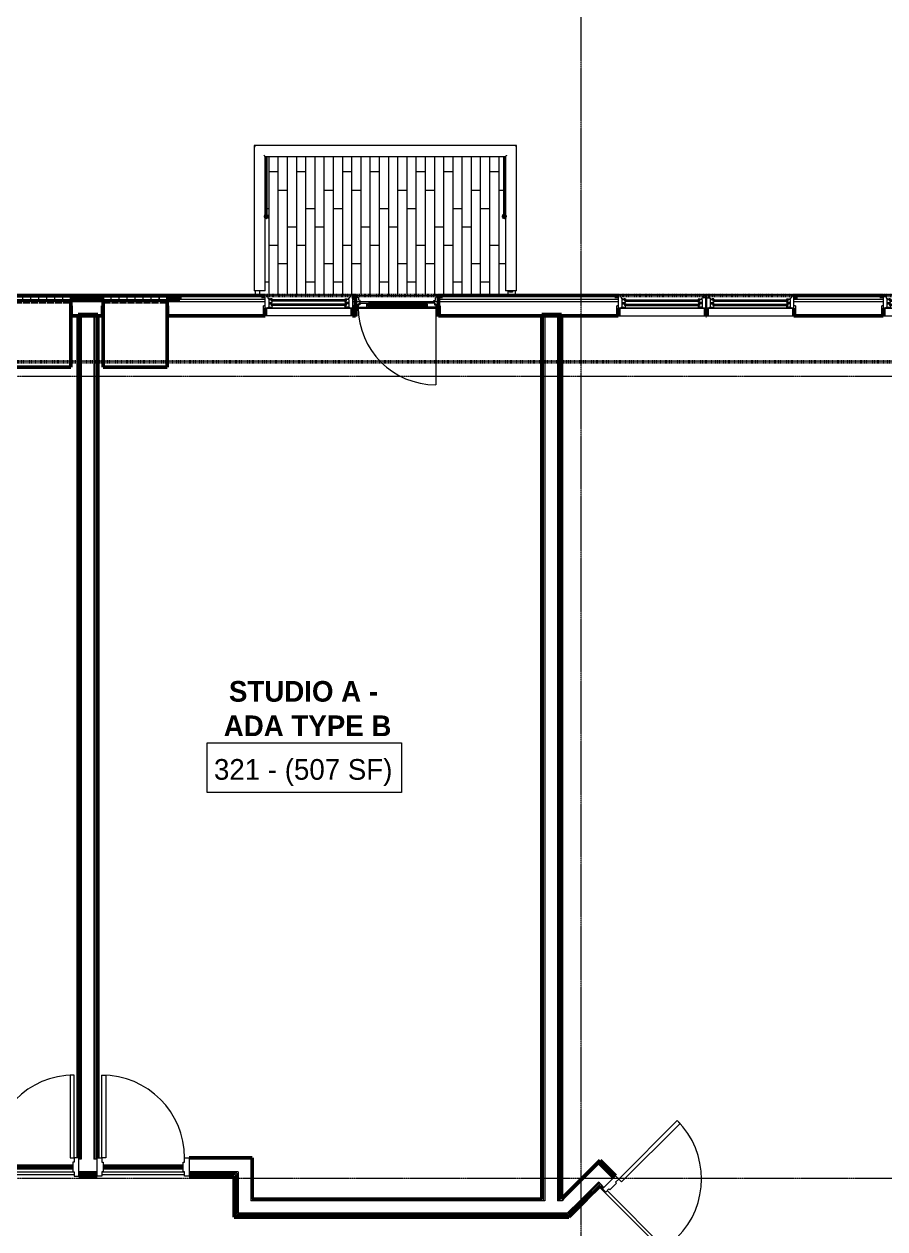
# Model space of a CAD drawing. Header units: inches. Extents: x -4235 to -464, y 9767 to 12463.
# Drawn here: x -2743 to -2368, y 10445 to 10969 of the extents above; entities that cross this region are included whole.
import ezdxf

# ---------------------------------------------------------------- set-up
doc = ezdxf.new("R2010")
doc.units = ezdxf.units.IN
doc.header["$MEASUREMENT"] = 0
doc.linetypes.add('Dash 1_16_', pattern=[0.125, 0.0625, -0.0625])
doc.linetypes.add('Grid Line 1_2_', pattern=[0.875, 0.5, -0.125, 0.125, -0.125])
for name, color, linetype, lineweight in [('0-1', 7, 'Continuous', 5), ('0-2', 90, 'Continuous', 9), ('A-AREA-2', 10, 'Continuous', 70), ('A-AREA-IDEN', 2, 'Continuous', 9), ('A-DOOR-1', 50, 'Continuous', 20), ('A-DOOR-2', 90, 'Continuous', 9), ('A-DOOR-3', 31, 'Continuous', 9), ('A-DOOR-4', 31, 'Continuous', 20), ('A-DOOR-FRAM', 31, 'Continuous', 9), ('A-DOOR-FRAM-1', 50, 'Continuous', 20), ('A-DOOR-FRAM-2', 31, 'Continuous', 20), ('A-DOOR-GLAZ', 31, 'Continuous', 9), ('A-FLOR-3', 192, 'Continuous', 9), ('A-FLOR-HRAL', 11, 'Continuous', 9), ('A-FLOR-PATT-1', 9, 'Continuous', 9), ('A-GENM', 5, 'Continuous', 9), ('A-GENM-3', 5, 'Continuous', 50), ('A-GLAZ-1', 151, 'Continuous', 9), ('A-GLAZ-2', 151, 'Continuous', 20), ('A-GLAZ-3', 151, 'Continuous', 50), ('A-WALL', 113, 'Continuous', 13), ('A-WALL-2', 250, 'Continuous', 13), ('A-WALL-4', 113, 'Continuous', 50), ('A-WALL-5', 113, 'Continuous', 9), ('C-PROP-LINE-1', 91, 'Dash 1_16_', 50), ('I-WALL-1', 7, 'Continuous', 50), ('S-GRID-1', 1, 'Grid Line 1_2_', 9)]:
    doc.layers.add(name, color=color, linetype=linetype, lineweight=lineweight)
doc.styles.add('Century Gothic', font='ufonts.com_century-gothic.ttf', dxfattribs={"height": 9})
doc.styles.add('Century Gothic_B', font='GOTHICB.TTF', dxfattribs={"height": 9})

# ---------------------------------------------------------------- blocks, each defined once
blk = doc.blocks.new('HOLLOW METAL - UNIT DOOR-2191977-BACKGROUND - 3RD FLOOR')
at = {"layer": 'A-DOOR-1'}
for p, q in [((16.25, -4.125), (18, -4.125)), ((16.25, -40.125), (16.25, -4.125)), ((18, -4.125), (18, -40.125)), ((18, -40.125), (16.25, -40.125))]:
    blk.add_line(p, q, dxfattribs=at)
at = {"layer": 'A-DOOR-2'}
blk.add_arc((18, -4.125), 36, 180, 270, dxfattribs=at)
at = {"layer": 'A-DOOR-FRAM-1'}
for p, q in [((-20, 3.875), (-18, 3.875)), ((-20, -4.125), (-20, 3.875)), ((-18, 3.875), (-18, 1.9375)), ((-18, 1.9375), (-17.375, 1.9375)), ((-17.375, 1.9375), (-17.375, -2.1875)), ((17.375, 1.9375), (18, 1.9375)), ((17.375, -2.1875), (17.375, 1.9375)), ((18, 3.875), (20, 3.875)), ((18, 1.9375), (18, 3.875)), ((20, 3.875), (20, -4.125)), ((-18, -4.125), (-20, -4.125)), ((-18, -2.1875), (-18, -4.125)), ((-17.375, -2.1875), (-18, -2.1875)), ((18, -2.1875), (17.375, -2.1875)), ((18, -4.125), (18, -2.1875)), ((20, -4.125), (18, -4.125))]:
    blk.add_line(p, q, dxfattribs=at)
blk = doc.blocks.new('HOLLOW METAL - UNIT DOOR-2191978-BACKGROUND - 3RD FLOOR')
at = {"layer": 'A-DOOR-1'}
for p, q in [((18, 40.125), (16.25, 40.125)), ((16.25, 40.125), (16.25, 4.125)), ((18, 4.125), (18, 40.125)), ((16.25, 4.125), (18, 4.125))]:
    blk.add_line(p, q, dxfattribs=at)
at = {"layer": 'A-DOOR-2'}
blk.add_arc((18, 4.125), 36, 90, 180, dxfattribs=at)
at = {"layer": 'A-DOOR-FRAM-1'}
for p, q in [((-18, 4.125), (-20, 4.125)), ((-20, 4.125), (-20, -3.875)), ((-18, 2.1875), (-18, 4.125)), ((-17.375, 2.1875), (-18, 2.1875)), ((-17.375, -1.9375), (-17.375, 2.1875)), ((18, 2.1875), (17.375, 2.1875)), ((17.375, 2.1875), (17.375, -1.9375)), ((18, 4.125), (18, 2.1875)), ((20, 4.125), (18, 4.125)), ((20, -3.875), (20, 4.125)), ((-20, -3.875), (-18, -3.875)), ((-18, -3.875), (-18, -1.9375)), ((-18, -1.9375), (-17.375, -1.9375)), ((17.375, -1.9375), (18, -1.9375)), ((18, -1.9375), (18, -3.875)), ((18, -3.875), (20, -3.875))]:
    blk.add_line(p, q, dxfattribs=at)
blk = doc.blocks.new('CTR - 1st Phase - Common Walls_rvt-1-BACKGROUND - 3RD FLOOR')
at = {"layer": 'A-AREA-2'}
for p, q in [((-2756.1, 10472.29), (-2721.35, 10472.29)), ((-2708.1, 10472.29), (-2673.35, 10472.29))]:
    blk.add_line(p, q, dxfattribs=at)
at = {"layer": 'A-WALL-2'}
for p, q in [((-2718.35, 10843.14), (-2718.35, 10476.16)), ((-2717.72, 10843.14), (-2717.72, 10476.16)), ((-2712.22, 10843.14), (-2712.22, 10476.16)), ((-2711.72, 10843.14), (-2711.72, 10476.16)), ((-2711.1, 10843.14), (-2711.1, 10476.16)), ((-2516.75, 10843.14), (-2516.75, 10458.16)), ((-2516.12, 10843.14), (-2516.12, 10458.16)), ((-2510.62, 10843.14), (-2510.62, 10458.16)), ((-2510.12, 10843.14), (-2510.12, 10458.16)), ((-2509.5, 10843.14), (-2509.5, 10458.16)), ((-2718.35, 10475.54), (-2718.72, 10475.54)), ((-2718.35, 10476.16), (-2718.35, 10475.54)), ((-2717.72, 10475.54), (-2718.35, 10475.54)), ((-2717.72, 10475.54), (-2718.35, 10475.54)), ((-2717.72, 10476.16), (-2717.72, 10475.54)), ((-2712.22, 10476.16), (-2712.22, 10475.54)), ((-2711.72, 10475.54), (-2712.22, 10475.54)), ((-2711.72, 10475.54), (-2712.22, 10475.54)), ((-2711.72, 10476.16), (-2711.72, 10475.54)), ((-2711.1, 10475.54), (-2711.72, 10475.54)), ((-2711.1, 10475.54), (-2711.72, 10475.54)), ((-2711.1, 10476.16), (-2711.1, 10475.54)), ((-2710.72, 10475.54), (-2711.1, 10475.54)), ((-2643.97, 10475.54), (-2670.72, 10475.54)), ((-2643.97, 10475.54), (-2643.97, 10470.04)), ((-2710.72, 10470.04), (-2718.72, 10470.04)), ((-2710.72, 10469.54), (-2718.72, 10469.54)), ((-2649.47, 10470.04), (-2670.72, 10470.04)), ((-2649.97, 10469.54), (-2670.72, 10469.54)), ((-2649.97, 10469.54), (-2649.97, 10468.91)), ((-2649.47, 10470.04), (-2649.47, 10469.54)), ((-2649.47, 10469.54), (-2649.47, 10468.41)), ((-2643.97, 10470.04), (-2643.97, 10468.41)), ((-2507.95, 10458.16), (-2497.02, 10469.09)), ((-2497.02, 10469.09), (-2496.58, 10469.53)), ((-2496.58, 10469.53), (-2492.69, 10473.42)), ((-2492.69, 10473.42), (-2492.34, 10473.77)), ((-2486.5, 10467.23), (-2492.69, 10473.42)), ((-2492.34, 10473.77), (-2491.9, 10474.21)), ((-2486.15, 10467.58), (-2492.34, 10473.77)), ((-2485.71, 10468.03), (-2491.9, 10474.21)), ((-2710.72, 10468.91), (-2718.72, 10468.91)), ((-2650.6, 10468.91), (-2670.72, 10468.91)), ((-2650.6, 10468.91), (-2650.6, 10468.41)), ((-2650.6, 10468.41), (-2650.6, 10450.91)), ((-2649.97, 10468.91), (-2649.97, 10468.41)), ((-2649.97, 10468.41), (-2649.97, 10451.54)), ((-2649.47, 10468.41), (-2649.47, 10452.04)), ((-2643.97, 10468.41), (-2643.97, 10457.54)), ((-2500.17, 10458.16), (-2493.13, 10465.2)), ((-2499.46, 10458.16), (-2492.78, 10464.84)), ((-2498.58, 10458.16), (-2492.34, 10464.4)), ((-2493.13, 10465.2), (-2492.69, 10465.64)), ((-2492.78, 10464.84), (-2492.34, 10465.29)), ((-2492.34, 10465.29), (-2492.69, 10465.64)), ((-2492.69, 10465.64), (-2492.34, 10465.29)), ((-2491.9, 10464.84), (-2492.34, 10465.29)), ((-2492.34, 10465.29), (-2491.9, 10464.84)), ((-2492.34, 10464.4), (-2491.9, 10464.84)), ((-2490.39, 10463.34), (-2491.9, 10464.84)), ((-2643.35, 10457.54), (-2643.97, 10457.54)), ((-2516.75, 10457.54), (-2643.35, 10457.54)), ((-2516.75, 10458.16), (-2516.75, 10457.54)), ((-2516.12, 10457.54), (-2516.75, 10457.54)), ((-2516.12, 10457.54), (-2516.75, 10457.54)), ((-2516.12, 10458.16), (-2516.12, 10457.54)), ((-2510.62, 10458.16), (-2510.62, 10457.54)), ((-2510.12, 10457.54), (-2510.62, 10457.54)), ((-2510.12, 10457.54), (-2510.62, 10457.54)), ((-2510.12, 10458.16), (-2510.12, 10457.54)), ((-2509.5, 10457.54), (-2510.12, 10457.54)), ((-2509.5, 10457.54), (-2510.12, 10457.54)), ((-2509.5, 10458.16), (-2509.5, 10457.54)), ((-2508.57, 10457.54), (-2509.5, 10457.54)), ((-2507.95, 10458.16), (-2508.57, 10457.54)), ((-2500.79, 10457.54), (-2506.29, 10452.04)), ((-2499.46, 10458.16), (-2505.59, 10452.04)), ((-2498.58, 10458.16), (-2505.2, 10451.54)), ((-2500.17, 10458.16), (-2500.79, 10457.54)), ((-2649.97, 10450.91), (-2650.6, 10450.91)), ((-2649.47, 10451.54), (-2649.97, 10451.54)), ((-2643.35, 10450.91), (-2649.97, 10450.91)), ((-2643.97, 10452.04), (-2649.47, 10452.04)), ((-2643.35, 10451.54), (-2649.47, 10451.54)), ((-2643.35, 10452.04), (-2643.97, 10452.04)), ((-2506.29, 10452.04), (-2643.35, 10452.04)), ((-2506.09, 10451.54), (-2643.35, 10451.54)), ((-2505.83, 10450.91), (-2643.35, 10450.91)), ((-2505.59, 10452.04), (-2506.09, 10451.54)), ((-2505.2, 10451.54), (-2505.83, 10450.91))]:
    blk.add_line(p, q, dxfattribs=at)
at = {"layer": 'I-WALL-1'}
for p, q in [((-2710.47, 10843.14), (-2718.97, 10843.14)), ((-2718.97, 10843.14), (-2718.97, 10476.16)), ((-2710.47, 10476.16), (-2710.47, 10843.14)), ((-2508.87, 10843.14), (-2517.37, 10843.14)), ((-2517.37, 10843.14), (-2517.37, 10458.16)), ((-2508.87, 10458.16), (-2508.87, 10843.14)), ((-2643.35, 10476.16), (-2670.72, 10476.16)), ((-2643.35, 10475.54), (-2643.35, 10476.16)), ((-2643.35, 10468.41), (-2643.35, 10475.54)), ((-2492.34, 10474.66), (-2497.46, 10469.53)), ((-2491.98, 10475.01), (-2492.34, 10474.66)), ((-2485.36, 10468.38), (-2491.98, 10475.01)), ((-2497.46, 10469.53), (-2508.83, 10458.16)), ((-2718.72, 10468.41), (-2710.72, 10468.41)), ((-2670.72, 10468.41), (-2651.1, 10468.41)), ((-2651.1, 10468.41), (-2651.1, 10450.41)), ((-2643.35, 10458.16), (-2643.35, 10468.41)), ((-2497.87, 10458.16), (-2491.98, 10464.05)), ((-2491.98, 10464.05), (-2490.84, 10462.9)), ((-2517.37, 10458.16), (-2643.35, 10458.16)), ((-2508.83, 10458.16), (-2508.87, 10458.16)), ((-2505.12, 10450.91), (-2497.87, 10458.16)), ((-2651.1, 10450.41), (-2650.6, 10450.41)), ((-2650.6, 10450.41), (-2643.35, 10450.41)), ((-2643.35, 10450.41), (-2505.62, 10450.41)), ((-2505.62, 10450.41), (-2505.12, 10450.91))]:
    blk.add_line(p, q, dxfattribs=at)
at = {"layer": '0-2'}
blk.add_blockref('HOLLOW METAL - UNIT DOOR-2191978-BACKGROUND - 3RD FLOOR', (-2738.72, 10472.04), dxfattribs=at)
for p, rotation in [((-2690.72, 10472.04), 180), ((-2474.13, 10451.32), 134.9999999999909)]:
    blk.add_blockref('HOLLOW METAL - UNIT DOOR-2191977-BACKGROUND - 3RD FLOOR', p, dxfattribs=dict(at, rotation=rotation))
blk = doc.blocks.new('Door-Inswing-Andersen-400_Series-Single - 3_ 0-1_8_ x 6_ 7-1_2_ - 3rd floor-V1-BACKGROUND - 3RD FLOOR')
at = {"layer": 'A-DOOR-3'}
blk.add_line((16.87, -0.66), (16.87, -34.41), dxfattribs=at)
blk.add_arc((16.87, -0.66), 33.75, 180, 270, dxfattribs=at)
at = {"layer": 'A-DOOR-4'}
for p, q in [((-16.26, 0.42), (-16.87, 0.41)), ((-16.87, 0.41), (-16.87, -0.66)), ((-16.26, 1.06), (-16.26, 0.42)), ((-16.26, 1.06), (-12.44, 1.06)), ((-13.19, 0.66), (-12.44, 0.66)), ((-13.19, -0.66), (-13.19, 0.66)), ((-12.44, 0.75), (-12.47, 1.06)), ((12.44, 1.06), (-12.44, 1.06)), ((-12.44, 0.66), (-12.44, 0.75)), ((16.26, 1.06), (12.44, 1.06)), ((12.44, 0.75), (12.47, 1.06)), ((12.44, 0.66), (12.44, 0.75)), ((13.19, 0.66), (12.44, 0.66)), ((13.19, -0.66), (13.19, 0.66)), ((16.26, 1.06), (16.26, 0.42)), ((16.26, 0.42), (16.87, 0.41)), ((16.87, 0.41), (16.87, -0.66)), ((-16.87, -0.66), (-12.44, -0.66)), ((-12.44, -0.09), (-13.19, -0.09)), ((-13.19, -0.59), (-12.67, -0.59)), ((-13.19, -0.66), (-13.19, -0.59)), ((-12.67, -0.59), (-12.47, -0.34)), ((-12.47, -0.34), (-12.44, -0.16)), ((-12.44, -0.16), (-12.44, -0.09)), ((12.44, -0.66), (-12.44, -0.66)), ((12.44, -0.09), (13.19, -0.09)), ((12.44, -0.16), (12.44, -0.09)), ((12.47, -0.34), (12.44, -0.16)), ((16.87, -0.66), (12.44, -0.66)), ((12.67, -0.59), (12.47, -0.34)), ((13.19, -0.59), (12.67, -0.59)), ((13.19, -0.66), (13.19, -0.59))]:
    blk.add_line(p, q, dxfattribs=at)
at = {"layer": 'A-DOOR-FRAM'}
for p, q in [((-17.31, -1.13), (-17.94, -1.13)), ((-17.94, -1.13), (-17.94, -4.44)), ((-17.94, -4.44), (-17.31, -4.44)), ((-17.31, -4.44), (-17.31, -1.13)), ((17.94, -1.13), (17.31, -1.13)), ((17.31, -1.13), (17.31, -4.44)), ((17.31, -4.44), (17.94, -4.44)), ((17.94, -4.44), (17.94, -1.13))]:
    blk.add_line(p, q, dxfattribs=at)
at = {"layer": 'A-DOOR-FRAM-2'}
for p, q in [((-19.69, 3.44), (-18.06, 3.44)), ((-18.06, 4.75), (-18.06, -1.13)), ((-18.06, 4.75), (-17.03, 4.75)), ((-17.03, 3.63), (-17.03, 4.75)), ((-16.69, 3.39), (-17.03, 3.63)), ((-17.03, 0.66), (-16.45, 0.66)), ((-17.03, -1.13), (-17.03, 0.66)), ((-16.69, 2.39), (-16.69, 3.39)), ((-16, 2.23), (-16.69, 2.39)), ((-16.45, 0.66), (-16.45, 1.09)), ((-16.45, 1.09), (-16, 1.09)), ((-16, 1.09), (-16, 2.23)), ((16, 2.23), (16.69, 2.39)), ((16, 1.09), (16, 2.23)), ((16.45, 1.09), (16, 1.09)), ((16.45, 0.66), (16.45, 1.09)), ((17.03, 0.66), (16.45, 0.66)), ((16.69, 3.39), (17.03, 3.63)), ((16.69, 2.39), (16.69, 3.39)), ((17.03, 3.63), (17.03, 4.75)), ((18.06, 4.75), (17.03, 4.75)), ((17.03, -1.13), (17.03, 0.66)), ((18.06, 4.75), (18.06, -1.13)), ((19.69, 3.44), (18.06, 3.44)), ((-18.06, -1.13), (-17.94, -1.13)), ((-17.69, -1.13), (-18.06, -1.13)), ((-18.06, -1.13), (-17.03, -1.13)), ((-17.31, -1.13), (17.31, -1.13)), ((18.06, -1.13), (17.03, -1.13)), ((17.94, -1.13), (18.06, -1.13))]:
    blk.add_line(p, q, dxfattribs=at)
at = {"layer": 'A-DOOR-GLAZ'}
for p, q in [((-12.44, 0.5), (-13.19, 0.5)), ((-13.19, 0.06), (-12.44, 0.06)), ((-12.98, 0.5), (-12.98, 0.06)), ((12.44, 0.66), (-12.44, 0.66)), ((12.44, 0.5), (-12.44, 0.5)), ((12.44, 0.06), (-12.44, 0.06)), ((12.44, 0.5), (13.19, 0.5)), ((13.19, 0.06), (12.44, 0.06)), ((12.98, 0.5), (12.98, 0.06)), ((12.44, -0.09), (-12.44, -0.09))]:
    blk.add_line(p, q, dxfattribs=at)
blk = doc.blocks.new('Window-Double_Hung-Andersen-400_Series-Tilt_Wash - DOUBLE HUNG - COTTAGE - 3RD FLOOR-2888224-BACKGROUND - 3RD FLOOR')
at = {"layer": 'A-GLAZ-1'}
for p, q in [((-16.29, 2.5), (-15.7, 2.5)), ((-16.29, 2.12), (-15.7, 2.12)), ((-16.29, 0.56), (-15.7, 0.56)), ((-16.29, 0.19), (-15.7, 0.19)), ((-15.82, 2.5), (-15.82, 2.12)), ((-15.82, 0.56), (-15.82, 0.19)), ((-15.7, 2.62), (15.7, 2.62)), ((-15.7, 2.5), (15.7, 2.5)), ((-15.7, 2.12), (15.7, 2.12)), ((-15.7, 2), (15.7, 2)), ((-15.7, 0.69), (15.7, 0.69)), ((-15.7, 0.56), (15.7, 0.56)), ((-15.7, 0.19), (15.7, 0.19)), ((-15.7, 0.06), (15.7, 0.06)), ((16.29, 2.5), (15.7, 2.5)), ((16.29, 2.12), (15.7, 2.12)), ((16.29, 0.56), (15.7, 0.56)), ((16.29, 0.19), (15.7, 0.19)), ((15.82, 2.5), (15.82, 2.12)), ((15.82, 0.56), (15.82, 0.19)), ((-19.01, -2.44), (-18.95, -2.44)), ((-18.95, -3.94), (-19.01, -3.94)), ((18.95, -1.06), (-18.95, -1.06)), ((-18.95, -1.06), (-18.95, -4.44)), ((-18.95, -4.44), (18.95, -4.44)), ((-18.32, -1.06), (-18.32, -4.44)), ((18.32, -1.06), (18.32, -4.44)), ((18.95, -4.44), (18.95, -1.06)), ((18.95, -2.44), (19.01, -2.44)), ((19.01, -3.94), (18.95, -3.94))]:
    blk.add_line(p, q, dxfattribs=at)
at = {"layer": 'A-GLAZ-2'}
for p, q in [((-19.01, 3.44), (-20.51, 3.44)), ((19.01, 4.81), (-19.01, 4.81)), ((-19.01, 4.81), (-19.01, -1.06)), ((-18.2, 4.81), (-18.2, 4)), ((-18.2, 4), (-17.92, 4)), ((-17.92, 4), (-17.61, 3.19)), ((-17.61, 3.19), (-17.14, 3.19)), ((-17.42, 2.75), (-16.57, 2.75)), ((-17.42, 2.75), (-17.42, -0.56)), ((-17.42, 1.37), (-15.86, 1.37)), ((-17.42, 0.81), (-16.57, 0.81)), ((-17.14, 3.19), (-17.14, 2.75)), ((-15.86, 2.97), (-16.57, 2.97)), ((-16.57, 2.62), (-16.57, 2.97)), ((-15.7, 2.62), (-16.57, 2.62)), ((-15.86, 1.03), (-16.57, 1.03)), ((-16.57, 0.69), (-16.57, 1.03)), ((-15.7, 0.69), (-16.57, 0.69)), ((-16.29, 2.62), (-16.29, 2)), ((-15.7, 2), (-16.29, 2)), ((-16.29, 0.69), (-16.29, 0.06)), ((-15.7, 0.06), (-16.29, 0.06)), ((-15.86, 2.97), (-15.7, 2.62)), ((-15.86, 1.37), (-15.7, 2)), ((-15.86, 1.03), (-15.7, 0.69)), ((-15.86, -0.56), (-15.7, 0.06)), ((15.86, 2.97), (15.7, 2.62)), ((15.7, 2.62), (16.57, 2.62)), ((15.7, 2), (16.29, 2)), ((15.86, 1.37), (15.7, 2)), ((15.86, 1.03), (15.7, 0.69)), ((15.7, 0.69), (16.57, 0.69)), ((15.7, 0.06), (16.29, 0.06)), ((15.86, -0.56), (15.7, 0.06)), ((15.86, 2.97), (16.57, 2.97)), ((17.42, 1.37), (15.86, 1.37)), ((15.86, 1.03), (16.57, 1.03)), ((16.29, 2.62), (16.29, 2)), ((16.29, 0.69), (16.29, 0.06)), ((16.57, 2.62), (16.57, 2.97)), ((17.42, 2.75), (16.57, 2.75)), ((16.57, 0.69), (16.57, 1.03)), ((17.42, 0.81), (16.57, 0.81)), ((17.14, 3.19), (17.14, 2.75)), ((17.61, 3.19), (17.14, 3.19)), ((17.42, 2.75), (17.42, -0.56)), ((17.92, 4), (17.61, 3.19)), ((18.2, 4), (17.92, 4)), ((18.2, 4.81), (18.2, 4)), ((19.01, -1.06), (19.01, 4.81)), ((19.01, 3.44), (20.51, 3.44)), ((-19.01, -1.06), (19.01, -1.06)), ((-17.67, -0.78), (-18, -1.06)), ((-17.67, -0.78), (-17.67, -0.56)), ((-17.67, -0.56), (-15.86, -0.56)), ((17.67, -0.56), (15.86, -0.56)), ((17.67, -0.78), (17.67, -0.56)), ((17.67, -0.78), (18, -1.06))]:
    blk.add_line(p, q, dxfattribs=at)
blk = doc.blocks.new('Window-Double_Hung-Andersen-400_Series-Tilt_Wash - DOUBLE HUNG - COTTAGE - 3RD FLOOR-2888547-BACKGROUND - 3RD FLOOR')
at = {"layer": 'A-GLAZ-1'}
for p, q in [((-19.01, 3.94), (-18.95, 3.94)), ((-18.95, 2.44), (-19.01, 2.44)), ((-18.95, 4.44), (18.95, 4.44)), ((-18.95, 1.06), (-18.95, 4.44)), ((18.95, 1.06), (-18.95, 1.06)), ((-18.32, 1.06), (-18.32, 4.44)), ((18.32, 1.06), (18.32, 4.44)), ((18.95, 4.44), (18.95, 1.06)), ((18.95, 3.94), (19.01, 3.94)), ((19.01, 2.44), (18.95, 2.44)), ((-16.29, -0.19), (-15.7, -0.19)), ((-16.29, -0.56), (-15.7, -0.56)), ((-16.29, -2.13), (-15.7, -2.13)), ((-16.29, -2.5), (-15.7, -2.5)), ((-15.82, -0.56), (-15.82, -0.19)), ((-15.82, -2.5), (-15.82, -2.13)), ((-15.7, -0.06), (15.7, -0.06)), ((-15.7, -0.19), (15.7, -0.19)), ((-15.7, -0.56), (15.7, -0.56)), ((-15.7, -0.69), (15.7, -0.69)), ((-15.7, -2), (15.7, -2)), ((-15.7, -2.13), (15.7, -2.13)), ((-15.7, -2.5), (15.7, -2.5)), ((-15.7, -2.63), (15.7, -2.63)), ((16.29, -0.19), (15.7, -0.19)), ((16.29, -0.56), (15.7, -0.56)), ((16.29, -2.13), (15.7, -2.13)), ((16.29, -2.5), (15.7, -2.5)), ((15.82, -0.56), (15.82, -0.19)), ((15.82, -2.5), (15.82, -2.13))]:
    blk.add_line(p, q, dxfattribs=at)
at = {"layer": 'A-GLAZ-2'}
for p, q in [((-19.01, 1.06), (19.01, 1.06)), ((-19.01, -4.81), (-19.01, 1.06)), ((-17.67, 0.78), (-18, 1.06)), ((-17.67, 0.78), (-17.67, 0.56)), ((-17.67, 0.56), (-15.86, 0.56)), ((-17.42, -2.75), (-17.42, 0.56)), ((-15.86, 0.56), (-15.7, -0.06)), ((15.86, 0.56), (15.7, -0.06)), ((17.67, 0.56), (15.86, 0.56)), ((17.42, -2.75), (17.42, 0.56)), ((17.67, 0.78), (18, 1.06)), ((17.67, 0.78), (17.67, 0.56)), ((19.01, 1.06), (19.01, -4.81)), ((-19.01, -3.44), (-20.51, -3.44)), ((19.01, -4.81), (-19.01, -4.81)), ((-18.2, -4), (-17.92, -4)), ((-18.2, -4.81), (-18.2, -4)), ((-17.92, -4), (-17.61, -3.19)), ((-17.61, -3.19), (-17.14, -3.19)), ((-17.42, -0.81), (-16.57, -0.81)), ((-17.42, -1.38), (-15.86, -1.38)), ((-17.42, -2.75), (-16.57, -2.75)), ((-17.14, -3.19), (-17.14, -2.75)), ((-16.57, -0.69), (-16.57, -1.03)), ((-15.7, -0.69), (-16.57, -0.69)), ((-15.86, -1.03), (-16.57, -1.03)), ((-16.57, -2.63), (-16.57, -2.97)), ((-15.7, -2.63), (-16.57, -2.63)), ((-15.86, -2.97), (-16.57, -2.97)), ((-16.29, -0.69), (-16.29, -0.06)), ((-15.7, -0.06), (-16.29, -0.06)), ((-16.29, -2.63), (-16.29, -2)), ((-15.7, -2), (-16.29, -2)), ((-15.86, -1.03), (-15.7, -0.69)), ((-15.86, -1.38), (-15.7, -2)), ((-15.86, -2.97), (-15.7, -2.63)), ((15.7, -0.06), (16.29, -0.06)), ((15.86, -1.03), (15.7, -0.69)), ((15.7, -0.69), (16.57, -0.69)), ((15.86, -1.38), (15.7, -2)), ((15.7, -2), (16.29, -2)), ((15.86, -2.97), (15.7, -2.63)), ((15.7, -2.63), (16.57, -2.63)), ((15.86, -1.03), (16.57, -1.03)), ((17.42, -1.38), (15.86, -1.38)), ((15.86, -2.97), (16.57, -2.97)), ((16.29, -0.69), (16.29, -0.06)), ((16.29, -2.63), (16.29, -2)), ((16.57, -0.69), (16.57, -1.03)), ((17.42, -0.81), (16.57, -0.81)), ((16.57, -2.63), (16.57, -2.97)), ((17.42, -2.75), (16.57, -2.75)), ((17.14, -3.19), (17.14, -2.75)), ((17.61, -3.19), (17.14, -3.19)), ((17.92, -4), (17.61, -3.19)), ((18.2, -4), (17.92, -4)), ((18.2, -4.81), (18.2, -4)), ((19.01, -3.44), (20.51, -3.44))]:
    blk.add_line(p, q, dxfattribs=at)
blk = doc.blocks.new('Perforated Panel at Magic-Pak - hvac panel - 3rd floor-2505075-BACKGROUND - 3RD FLOOR')
at = {"layer": 'A-GLAZ-3'}
for p, q in [((19.01, 4.44), (-19.01, 4.44)), ((-19.01, 4.37), (19.01, 4.37))]:
    blk.add_line(p, q, dxfattribs=at)
blk = doc.blocks.new('V-Series_EWC4_SPVU_RFA_2015 - 2ND AND 3RD FLOOR-2226480-BACKGROUND - 3RD FLOOR')
at = {"layer": 'A-GENM'}
for p, q in [((-3858.97, 11733.36), (-3858.97, 11736.15)), ((-3858.97, 11729.87), (-3858.97, 11732.86)), ((-3858.97, 11726.39), (-3858.97, 11729.37)), ((-3858.97, 11722.9), (-3858.97, 11725.89)), ((-3858.97, 11719.42), (-3858.97, 11722.4)), ((-3858.97, 11715.93), (-3858.97, 11718.92)), ((-3858.97, 11712.45), (-3858.97, 11715.43)), ((-3858.97, 11709.15), (-3858.97, 11711.95))]:
    blk.add_line(p, q, dxfattribs=at)
at = {"layer": 'A-GENM-3'}
for p, q in [((-3829.54, 11736.59), (-3858.97, 11736.59)), ((-3858.97, 11736.59), (-3858.97, 11736.15)), ((-3858.97, 11736.15), (-3857.97, 11736.15)), ((-3857.97, 11733.36), (-3858.97, 11733.36)), ((-3858.97, 11733.36), (-3858.97, 11732.86)), ((-3858.97, 11732.86), (-3857.97, 11732.86)), ((-3857.97, 11736.15), (-3857.97, 11733.36)), ((-3857.97, 11732.86), (-3857.97, 11729.87)), ((-3829.54, 11708.71), (-3829.54, 11736.59)), ((-3857.97, 11729.87), (-3858.97, 11729.87)), ((-3858.97, 11729.87), (-3858.97, 11729.37)), ((-3858.97, 11729.37), (-3857.97, 11729.37)), ((-3857.97, 11729.37), (-3857.97, 11726.39)), ((-3857.97, 11726.39), (-3858.97, 11726.39)), ((-3858.97, 11726.39), (-3858.97, 11725.89)), ((-3858.97, 11725.89), (-3857.97, 11725.89)), ((-3857.97, 11722.9), (-3858.97, 11722.9)), ((-3858.97, 11722.9), (-3858.97, 11722.4)), ((-3858.97, 11722.4), (-3857.97, 11722.4)), ((-3857.97, 11725.89), (-3857.97, 11722.9)), ((-3857.97, 11722.4), (-3857.97, 11719.42)), ((-3857.97, 11719.42), (-3858.97, 11719.42)), ((-3858.97, 11719.42), (-3858.97, 11718.92)), ((-3858.97, 11718.92), (-3857.97, 11718.92)), ((-3857.97, 11718.92), (-3857.97, 11715.93)), ((-3857.97, 11715.93), (-3858.97, 11715.93)), ((-3858.97, 11715.93), (-3858.97, 11715.43)), ((-3858.97, 11715.43), (-3857.97, 11715.43)), ((-3857.97, 11712.45), (-3858.97, 11712.45)), ((-3858.97, 11712.45), (-3858.97, 11711.95)), ((-3858.97, 11711.95), (-3857.97, 11711.95)), ((-3857.97, 11715.43), (-3857.97, 11712.45)), ((-3857.97, 11711.95), (-3857.97, 11709.15)), ((-3857.97, 11709.15), (-3858.97, 11709.15)), ((-3858.97, 11709.15), (-3858.97, 11708.71)), ((-3858.97, 11708.71), (-3829.54, 11708.71))]:
    blk.add_line(p, q, dxfattribs=at)
blk = doc.blocks.new('Railing - Baluster_01-2700443-BACKGROUND - 3RD FLOOR')
at = {"layer": 'A-FLOR-HRAL'}
for p, q in [((-0.59, 1.18), (0.59, 1.18)), ((-0.59, 0.59), (-0.59, 1.18)), ((0.59, 1.18), (0.59, 0.59))]:
    blk.add_line(p, q, dxfattribs=at)
blk = doc.blocks.new('Railing - Railing-2572432-BACKGROUND - 3RD FLOOR')
at = {"layer": 'A-FLOR-HRAL'}
for p, q in [((-2528.41, 10916.64), (-2642.46, 10916.64)), ((-2642.46, 10916.64), (-2642.46, 10853.39)), ((-2528.41, 10853.39), (-2528.41, 10916.64)), ((-2637.74, 10911.91), (-2533.14, 10911.91)), ((-2637.74, 10853.39), (-2637.74, 10911.91)), ((-2533.14, 10911.91), (-2533.14, 10853.39)), ((-2641.99, 10853.39), (-2642.46, 10853.39)), ((-2638.21, 10853.39), (-2641.99, 10853.39)), ((-2637.74, 10853.39), (-2638.21, 10853.39)), ((-2532.66, 10853.39), (-2533.14, 10853.39)), ((-2528.88, 10853.39), (-2532.66, 10853.39)), ((-2528.41, 10853.39), (-2528.88, 10853.39))]:
    blk.add_line(p, q, dxfattribs=at)
for points, knots in [([(-2642.46, 10916.64), (-2642.46, 10916.64), (-2642.45, 10916.63), (-2642.43, 10916.6), (-2642.4, 10916.58), (-2642.37, 10916.55), (-2642.34, 10916.52), (-2642.32, 10916.49), (-2642.28, 10916.46), (-2642.23, 10916.41), (-2642.2, 10916.38), (-2642.16, 10916.34), (-2642.09, 10916.27), (-2642.03, 10916.21), (-2641.99, 10916.17)], [0, 0, 0, 0, 0.166667, 0.25, 0.333333, 0.416667, 0.458333, 0.5, 0.583333, 0.666667, 0.708333, 0.75, 0.833333, 1, 1, 1, 1]), ([(-2528.41, 10916.64), (-2528.41, 10916.64), (-2528.42, 10916.63), (-2528.45, 10916.6), (-2528.47, 10916.58), (-2528.5, 10916.55), (-2528.53, 10916.52), (-2528.56, 10916.49), (-2528.6, 10916.46), (-2528.64, 10916.41), (-2528.67, 10916.38), (-2528.71, 10916.34), (-2528.78, 10916.27), (-2528.84, 10916.21), (-2528.88, 10916.17)], [0, 0, 0, 0, 0.166667, 0.25, 0.333333, 0.416667, 0.458333, 0.5, 0.583333, 0.666667, 0.708333, 0.75, 0.833333, 1, 1, 1, 1]), ([(-2638.21, 10912.39), (-2638.17, 10912.35), (-2638.11, 10912.28), (-2638.03, 10912.21), (-2637.98, 10912.16), (-2637.95, 10912.12), (-2637.91, 10912.09), (-2637.88, 10912.06), (-2637.85, 10912.03), (-2637.83, 10912.01), (-2637.8, 10911.98), (-2637.77, 10911.95), (-2637.74, 10911.92), (-2637.74, 10911.91), (-2637.74, 10911.91)], [0, 0, 0, 0, 0.166667, 0.25, 0.333333, 0.375, 0.416667, 0.5, 0.541667, 0.583333, 0.666667, 0.75, 0.833333, 1, 1, 1, 1]), ([(-2532.66, 10912.39), (-2532.7, 10912.35), (-2532.77, 10912.28), (-2532.84, 10912.21), (-2532.89, 10912.16), (-2532.93, 10912.12), (-2532.96, 10912.09), (-2532.99, 10912.06), (-2533.02, 10912.03), (-2533.04, 10912.01), (-2533.07, 10911.98), (-2533.1, 10911.95), (-2533.13, 10911.92), (-2533.14, 10911.92), (-2533.14, 10911.91)], [0, 0, 0, 0, 0.166667, 0.25, 0.333333, 0.375, 0.416667, 0.5, 0.541667, 0.583333, 0.666667, 0.75, 0.833333, 1, 1, 1, 1])]:
    blk.add_open_spline(points, degree=3, knots=knots, dxfattribs=at)
at = {"rotation": 180}
blk.add_blockref('Railing - Baluster_01-2700443-BACKGROUND - 3RD FLOOR', (-2530.77, 10853.98), dxfattribs=at)
blk = doc.blocks.new('Walls 103 - Walls 1-2572478-BACKGROUND - 3RD FLOOR')
at = {"layer": 'A-WALL-4', "flags": 128}
for points in [[(-2533.32, 10885.82), (-2533.33, 10885.92), (-2533.36, 10886.02), (-2533.41, 10886.1), (-2533.48, 10886.17), (-2533.56, 10886.22), (-2533.65, 10886.25), (-2533.74, 10886.25), (-2533.83, 10886.22), (-2533.91, 10886.17), (-2533.97, 10886.1), (-2534.03, 10886.02), (-2534.06, 10885.92), (-2534.07, 10885.82)], [(-2534.07, 10885.82), (-2534.06, 10885.71), (-2534.03, 10885.62), (-2533.97, 10885.53), (-2533.91, 10885.46), (-2533.83, 10885.41), (-2533.74, 10885.39), (-2533.65, 10885.39), (-2533.56, 10885.41), (-2533.48, 10885.46), (-2533.41, 10885.53), (-2533.36, 10885.62), (-2533.33, 10885.71), (-2533.32, 10885.82)]]:
    blk.add_lwpolyline(points, dxfattribs=at)
at = {"layer": 'A-WALL-5'}
for p, q in [((-2534.07, 10911.92), (-2534.07, 10885.82)), ((-2533.32, 10885.82), (-2533.32, 10911.92))]:
    blk.add_line(p, q, dxfattribs=at)
blk = doc.blocks.new('Walls 104 - Walls 1-2572497-BACKGROUND - 3RD FLOOR')
at = {"layer": 'A-WALL-4', "flags": 128}
for points in [[(-2636.81, 10885.82), (-2636.82, 10885.92), (-2636.86, 10886.02), (-2636.91, 10886.1), (-2636.97, 10886.17), (-2637.05, 10886.22), (-2637.14, 10886.25), (-2637.23, 10886.25), (-2637.32, 10886.22), (-2637.4, 10886.17), (-2637.47, 10886.1), (-2637.52, 10886.02), (-2637.55, 10885.92), (-2637.56, 10885.82)], [(-2637.56, 10885.82), (-2637.55, 10885.71), (-2637.52, 10885.62), (-2637.47, 10885.53), (-2637.4, 10885.46), (-2637.32, 10885.41), (-2637.23, 10885.39), (-2637.14, 10885.39), (-2637.05, 10885.41), (-2636.97, 10885.46), (-2636.91, 10885.53), (-2636.86, 10885.62), (-2636.82, 10885.71), (-2636.81, 10885.82)]]:
    blk.add_lwpolyline(points, dxfattribs=at)
at = {"layer": 'A-WALL-5'}
for p, q in [((-2637.56, 10911.91), (-2637.56, 10885.82)), ((-2636.81, 10885.82), (-2636.81, 10911.91))]:
    blk.add_line(p, q, dxfattribs=at)
blk = doc.blocks.new('Family - ___-2835860-BACKGROUND - 3RD FLOOR')
at = {"layer": 'C-PROP-LINE-1'}
blk.add_line((-2067.92, 10851.39), (-3401.42, 10851.39), dxfattribs=at)
blk = doc.blocks.new('Family - ___-2835903-BACKGROUND - 3RD FLOOR')
at = {"layer": 'C-PROP-LINE-1'}
blk.add_line((-2096.82, 10822.49), (-3400.92, 10822.49), dxfattribs=at)
blk = doc.blocks.new('Family - ___-2835932-BACKGROUND - 3RD FLOOR')
at = {"layer": 'C-PROP-LINE-1'}
blk.add_line((-2067.92, 10851.39), (-3401.42, 10851.39), dxfattribs=at)

msp = doc.modelspace()

# ---------------------------------------------------------------- hatches: boundary and pattern name
at = {"layer": 'A-FLOR-PATT-1'}
h = msp.add_hatch(dxfattribs=at)
h.set_pattern_fill('FP_5', color=256, style=0, pattern_type=2)
h.set_pattern_definition([(270, (-3303.971, 9809.277), (4, 2e-16), []), (0, (-3303.971, 9809.277), (8, 8), [4, -28]), (0, (-3299.971, 9793.277), (8, 8), [4, -28])])
h.paths.add_polyline_path([(-2533.12, 10851.39), (-2528.77, 10851.39), (-2528.77, 10853.39), (-2530.18, 10853.39), (-2530.18, 10852.8), (-2531.36, 10852.8), (-2531.36, 10853.39), (-2533.14, 10853.39), (-2533.14, 10911.91), (-2533.32, 10911.91), (-2533.36, 10885.62), (-2533.51, 10885.45), (-2533.6, 10885.41), (-2533.88, 10885.45), (-2533.97, 10885.53), (-2534.06, 10885.71), (-2534.07, 10885.92), (-2534.07, 10911.91), (-2636.81, 10911.91), (-2636.86, 10885.62), (-2637, 10885.45), (-2637.09, 10885.41), (-2637.38, 10885.45), (-2637.47, 10885.53), (-2637.55, 10885.71), (-2637.56, 10885.92), (-2637.56, 10911.91), (-2637.74, 10911.91), (-2637.75, 10853.39), (-2642.1, 10853.39), (-2642.1, 10851.39), (-2637.74, 10851.39), (-2637.74, 10851.76), (-2599.71, 10851.76), (-2599.71, 10851.39), (-2533.14, 10851.39)], flags=0)
h.paths.add_polyline_path([(-2533.56, 10886.22), (-2533.74, 10886.25), (-2533.69, 10886.22), (-2533.6, 10886.22)], flags=0)

# ---------------------------------------------------------------- linework, layer by layer
at = {"layer": 'A-AREA-IDEN', "flags": 128}
msp.add_lwpolyline([(-2662.94, 10656.69), (-2578.44, 10656.69), (-2578.44, 10635.19), (-2662.94, 10635.19)], close=True, dxfattribs=at)
at = {"layer": 'A-FLOR-3'}
for p, q in [((-2642.1, 10853.39), (-2642.1, 10851.39)), ((-2528.77, 10851.39), (-2528.77, 10853.39)), ((-2598.39, 10851.39), (-2562.26, 10851.39)), ((-2562.26, 10848.64), (-2598.39, 10848.64)), ((-2756.72, 10470.04), (-2720.72, 10470.04)), ((-2708.72, 10470.04), (-2672.72, 10470.04)), ((-2720.72, 10468.79), (-2756.72, 10468.79)), ((-2672.72, 10468.79), (-2708.72, 10468.79)), ((-2444.87, 10416.05), (-2492.43, 10463.61)), ((-2488.98, 10461.93), (-2463.52, 10436.47))]:
    msp.add_line(p, q, dxfattribs=at)
at = {"layer": 'A-WALL'}
for p, q in [((-2708.2, 10848.64), (-2722.25, 10848.64)), ((-2721.62, 10846.95), (-2722.25, 10846.95)), ((-2721.62, 10846.95), (-2721.62, 10843.14)), ((-2708.82, 10843.14), (-2708.82, 10846.95)), ((-2708.2, 10846.95), (-2708.82, 10846.95)), ((-2637.74, 10848.64), (-2680.32, 10848.64)), ((-2679.7, 10846.95), (-2680.32, 10846.95)), ((-2679.7, 10846.95), (-2679.7, 10843.14)), ((-2637.74, 10851.14), (-2674.76, 10851.14)), ((-2637.74, 10849.64), (-2674.76, 10849.64)), ((-2638.36, 10843.14), (-2638.36, 10846.95)), ((-2637.74, 10846.95), (-2638.36, 10846.95)), ((-2598.39, 10851.14), (-2599.71, 10851.14)), ((-2598.39, 10849.64), (-2599.71, 10849.64)), ((-2598.39, 10848.64), (-2599.71, 10848.64)), ((-2599.09, 10846.95), (-2599.71, 10846.95)), ((-2599.09, 10846.95), (-2599.09, 10843.14)), ((-2599.01, 10843.14), (-2599.01, 10846.95)), ((-2598.39, 10846.95), (-2599.01, 10846.95)), ((-2484.14, 10851.14), (-2562.26, 10851.14)), ((-2484.14, 10849.64), (-2562.26, 10849.64)), ((-2484.14, 10848.64), (-2562.26, 10848.64)), ((-2561.64, 10846.95), (-2562.26, 10846.95)), ((-2561.64, 10846.95), (-2561.64, 10843.14)), ((-2484.76, 10843.14), (-2484.76, 10846.95)), ((-2484.14, 10846.95), (-2484.76, 10846.95)), ((-2445.74, 10851.14), (-2446.11, 10851.14)), ((-2445.74, 10849.64), (-2446.11, 10849.64)), ((-2445.74, 10848.64), (-2446.11, 10848.64)), ((-2445.74, 10846.95), (-2446.11, 10846.95)), ((-2368.94, 10851.14), (-2407.71, 10851.14)), ((-2368.94, 10849.64), (-2407.71, 10849.64)), ((-2368.94, 10848.64), (-2407.71, 10848.64)), ((-2407.09, 10846.95), (-2407.71, 10846.95)), ((-2407.09, 10846.95), (-2407.09, 10843.14)), ((-2369.56, 10843.14), (-2369.56, 10846.95)), ((-2368.94, 10846.95), (-2369.56, 10846.95)), ((-2721.62, 10843.14), (-2708.82, 10843.14)), ((-2679.7, 10843.14), (-2638.36, 10843.14)), ((-2599.09, 10843.14), (-2599.01, 10843.14)), ((-2561.64, 10843.14), (-2484.76, 10843.14)), ((-2407.09, 10843.14), (-2369.56, 10843.14))]:
    msp.add_line(p, q, dxfattribs=at)
at = {"layer": 'A-WALL-4'}
for p, q in [((-2708.2, 10849.64), (-2722.25, 10849.64)), ((-2722.25, 10849.64), (-2722.25, 10842.51)), ((-2714.54, 10851.39), (-2714.91, 10851.39)), ((-2714.91, 10851.39), (-2714.91, 10851.14)), ((-2714.91, 10851.14), (-2714.54, 10851.14)), ((-2714.54, 10851.14), (-2714.54, 10851.39)), ((-2708.2, 10842.51), (-2708.2, 10849.64)), ((-2674.76, 10849.64), (-2680.32, 10849.64)), ((-2680.32, 10849.64), (-2680.32, 10842.51)), ((-2637.74, 10851.39), (-2676.51, 10851.39)), ((-2676.51, 10851.39), (-2676.51, 10851.14)), ((-2676.51, 10851.14), (-2674.76, 10851.14)), ((-2674.76, 10851.14), (-2674.76, 10849.64)), ((-2598.39, 10851.39), (-2599.71, 10851.39)), ((-2598.39, 10842.51), (-2598.39, 10851.39)), ((-2484.14, 10851.39), (-2562.26, 10851.39)), ((-2562.26, 10851.39), (-2562.26, 10842.51)), ((-2445.74, 10851.39), (-2446.11, 10851.39)), ((-2368.94, 10851.39), (-2407.71, 10851.39)), ((-2722.25, 10842.51), (-2708.2, 10842.51)), ((-2680.32, 10842.51), (-2637.74, 10842.51)), ((-2637.74, 10842.51), (-2637.74, 10845.89)), ((-2599.71, 10845.89), (-2599.71, 10842.51)), ((-2599.71, 10842.51), (-2598.39, 10842.51)), ((-2562.26, 10842.51), (-2484.14, 10842.51)), ((-2484.14, 10842.51), (-2484.14, 10845.89)), ((-2446.11, 10845.89), (-2446.11, 10842.51)), ((-2446.11, 10842.51), (-2445.74, 10842.51)), ((-2445.74, 10842.51), (-2445.74, 10845.89)), ((-2407.71, 10845.89), (-2407.71, 10842.51)), ((-2407.71, 10842.51), (-2368.94, 10842.51)), ((-2368.94, 10842.51), (-2368.94, 10845.89))]:
    msp.add_line(p, q, dxfattribs=at)
at = {"layer": 'A-WALL-5'}
for p, q in [((-2637.67, 10842.51), (-2637.74, 10842.51)), ((-2599.71, 10842.51), (-2599.77, 10842.51)), ((-2484.07, 10842.51), (-2484.14, 10842.51)), ((-2446.11, 10842.51), (-2446.17, 10842.51)), ((-2445.67, 10842.51), (-2445.74, 10842.51)), ((-2407.71, 10842.51), (-2407.77, 10842.51)), ((-2368.87, 10842.51), (-2368.94, 10842.51))]:
    msp.add_line(p, q, dxfattribs=at)
at = {"layer": 'S-GRID-1'}
for p, q in [((-2500.32, 9836.18), (-2500.32, 12413.74)), ((-464.45, 10816.19), (-4185.7, 10816.19)), ((-464.45, 10467.19), (-4185.7, 10467.19))]:
    msp.add_line(p, q, dxfattribs=at)

# ---------------------------------------------------------------- block references
at = {"layer": '0-1'}
msp.add_blockref('CTR - 1st Phase - Common Walls_rvt-1-BACKGROUND - 3RD FLOOR', (0, 0), dxfattribs=at)
at = {"layer": 'A-DOOR-3'}
msp.add_blockref('Door-Inswing-Andersen-400_Series-Single - 3_ 0-1_8_ x 6_ 7-1_2_ - 3rd floor-V1-BACKGROUND - 3RD FLOOR', (-2580.32, 10846.95), dxfattribs=at)
at = {"layer": 'A-FLOR-HRAL'}
msp.add_blockref('Railing - Railing-2572432-BACKGROUND - 3RD FLOOR', (0, 0), dxfattribs=at)
at = {"layer": 'A-GENM', "rotation": 269.9999999999999}
for p in [(-14458.84, 6990.67), (-14416.91, 6990.67)]:
    msp.add_blockref('V-Series_EWC4_SPVU_RFA_2015 - 2ND AND 3RD FLOOR-2226480-BACKGROUND - 3RD FLOOR', p, dxfattribs=at)
at = {"layer": 'A-GLAZ-1', "rotation": 180}
msp.add_blockref('Window-Double_Hung-Andersen-400_Series-Tilt_Wash - DOUBLE HUNG - COTTAGE - 3RD FLOOR-2888547-BACKGROUND - 3RD FLOOR', (-2618.72, 10846.95), dxfattribs=at)
at = {"layer": 'A-GLAZ-1'}
for name, p in [('Window-Double_Hung-Andersen-400_Series-Tilt_Wash - DOUBLE HUNG - COTTAGE - 3RD FLOOR-2888224-BACKGROUND - 3RD FLOOR', (-2465.12, 10846.95)), ('Window-Double_Hung-Andersen-400_Series-Tilt_Wash - DOUBLE HUNG - COTTAGE - 3RD FLOOR-2888224-BACKGROUND - 3RD FLOOR', (-2426.72, 10846.95)), ('Window-Double_Hung-Andersen-400_Series-Tilt_Wash - DOUBLE HUNG - COTTAGE - 3RD FLOOR-2888224-BACKGROUND - 3RD FLOOR', (-2349.92, 10846.95)), ('Perforated Panel at Magic-Pak - hvac panel - 3rd floor-2505075-BACKGROUND - 3RD FLOOR', (-2733.92, 10846.95)), ('Perforated Panel at Magic-Pak - hvac panel - 3rd floor-2505075-BACKGROUND - 3RD FLOOR', (-2695.52, 10846.95))]:
    msp.add_blockref(name, p, dxfattribs=at)
at = {"layer": 'A-WALL-5'}
for name in ['Walls 104 - Walls 1-2572497-BACKGROUND - 3RD FLOOR', 'Walls 103 - Walls 1-2572478-BACKGROUND - 3RD FLOOR']:
    msp.add_blockref(name, (0, 0), dxfattribs=at)
at = {"layer": 'C-PROP-LINE-1'}
for name in ['Family - ___-2835860-BACKGROUND - 3RD FLOOR', 'Family - ___-2835932-BACKGROUND - 3RD FLOOR', 'Family - ___-2835903-BACKGROUND - 3RD FLOOR']:
    msp.add_blockref(name, (0, 0), dxfattribs=at)

# ---------------------------------------------------------------- texts
at = {"layer": 'A-AREA-IDEN', "char_height": 9, "attachment_point": 1}
for s, insert, width, style in [('STUDIO A -', (-2653.44, 10683.66), 79.083, 'Century Gothic_B'), ('ADA TYPE B', (-2655.69, 10668.66), 84.537, 'Century Gothic_B'), ('321 - (507 SF)', (-2659.94, 10649.69), 94.839, 'Century Gothic')]:
    msp.add_mtext(s, dxfattribs=dict(at, insert=insert, width=width, style=style))

doc.saveas('drawing.dxf')
